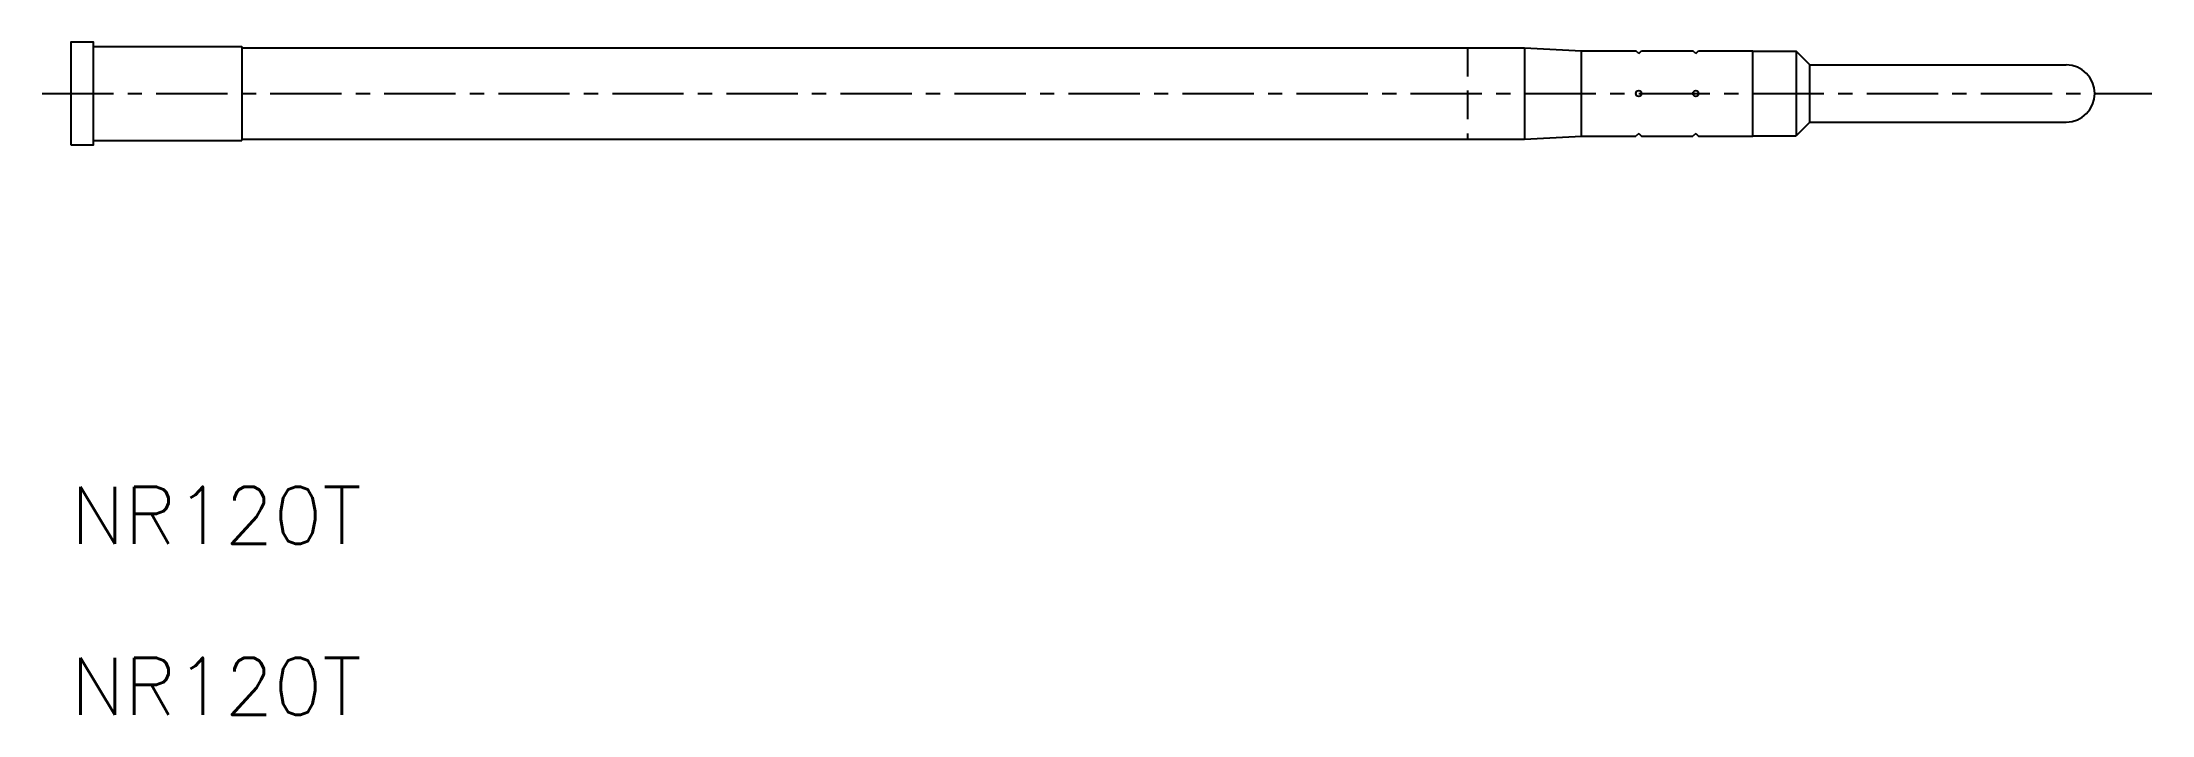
# Model space of a CAD drawing. Extents: x 49.8 to 86.8, y -19.2 to -7.4.
import ezdxf

# ---------------------------------------------------------------- set-up
doc = ezdxf.new("R2010")
doc.units = 0
doc.linetypes.add('CENTER', pattern=[2, 1.25, -0.25, 0.25, -0.25])
doc.linetypes.add('DASHED', pattern=[0.75, 0.5, -0.25])
doc.layers.get('0').update_dxf_attribs({"linetype": 'CONTINUOUS'})
doc.layers.add('CENTER', color=1, linetype='CENTER')
doc.styles.get("Standard").update_dxf_attribs({"font": 'txt.shx', "bigfont": 'bigfont.shx'})

msp = doc.modelspace()

# ---------------------------------------------------------------- linework, layer by layer
at = {"color": 7, "linetype": 'CONTINUOUS'}
for p, q in [((50.655, -7.45), (53.255, -7.45)), ((53.255, -7.45), (53.255, -9.1)), ((53.255, -7.475), (75.755, -7.475)), ((75.755, -7.475), (75.755, -9.075)), ((75.755, -7.475), (76.755, -7.525)), ((76.755, -9.025), (76.755, -7.525)), ((76.755, -7.525), (77.705, -7.525)), ((77.755, -7.575), (77.705, -7.525)), ((77.755, -7.575), (77.805, -7.525)), ((77.805, -7.525), (78.705, -7.525)), ((78.755, -7.575), (78.705, -7.525)), ((78.755, -7.575), (78.805, -7.525)), ((78.805, -7.525), (79.755, -7.525)), ((79.755, -9.025), (79.755, -7.525)), ((79.755, -9.025), (79.755, -7.525)), ((79.755, -7.535), (80.515, -7.535)), ((80.755, -7.775), (80.515, -7.535)), ((80.515, -7.535), (80.515, -9.015)), ((80.755, -8.775), (80.755, -7.775)), ((80.755, -7.775), (85.255, -7.775)), ((80.755, -8.775), (80.515, -9.015)), ((80.755, -8.775), (85.255, -8.775)), ((50.655, -9.1), (53.255, -9.1)), ((53.255, -9.075), (75.755, -9.075)), ((75.755, -9.075), (76.755, -9.025)), ((76.755, -9.025), (77.705, -9.025)), ((77.755, -8.975), (77.705, -9.025)), ((77.755, -8.975), (77.805, -9.025)), ((77.805, -9.025), (78.705, -9.025)), ((78.755, -8.975), (78.705, -9.025)), ((78.755, -8.975), (78.805, -9.025)), ((78.805, -9.025), (79.755, -9.025)), ((79.755, -9.015), (80.515, -9.015))]:
    msp.add_line(p, q, dxfattribs=at)
at = {"color": 3, "linetype": 'DASHED'}
msp.add_line((74.755, -7.475), (74.755, -9.075), dxfattribs=at)
at = {"color": 7, "linetype": 'CONTINUOUS'}
msp.add_lwpolyline([(50.255, -9.175), (50.655, -9.175), (50.655, -7.375), (50.255, -7.375)], close=True, dxfattribs=at)
for centre in [(77.755, -8.275), (78.755, -8.275)]:
    msp.add_circle(centre, 0.05, dxfattribs=at)
msp.add_arc((85.255, -8.275), 0.5, 270, 90, dxfattribs=at)
at = {"layer": 'CENTER', "color": 1, "linetype": 'CENTER'}
msp.add_line((49.755, -8.275), (86.755, -8.275), dxfattribs=at)

# ---------------------------------------------------------------- texts
at = {"color": 7, "linetype": 'CONTINUOUS'}
for p in [(50.255, -16.175), (50.255, -19.175)]:
    msp.add_text('NR120T', height=1, dxfattribs=at).set_placement(p)

doc.saveas('drawing.dxf')
